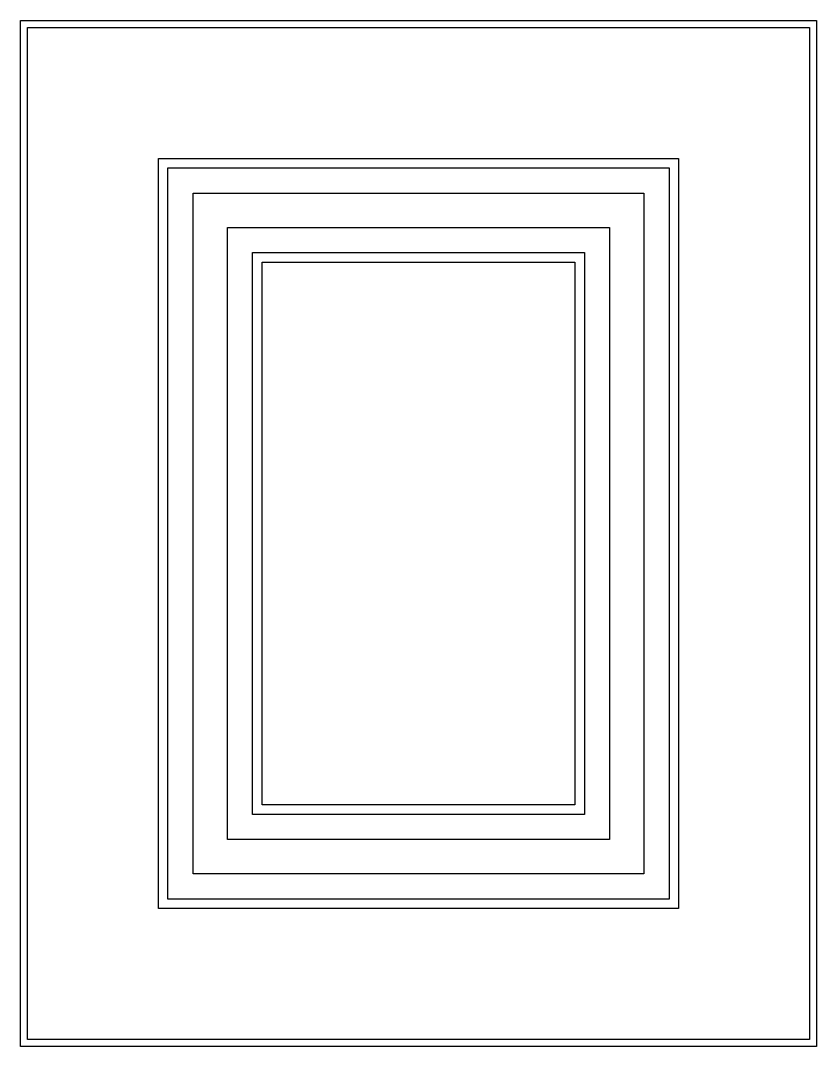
# Model space of a CAD drawing. Header units: millimetres. Extents: x 0 to 346, y 0 to 446.
import ezdxf

# ---------------------------------------------------------------- set-up
doc = ezdxf.new("R2010")
doc.units = ezdxf.units.MM

msp = doc.modelspace()

# ---------------------------------------------------------------- linework, layer by layer
at = {"layer": 'OUTER'}
msp.add_lwpolyline([(0, 446), (346, 446), (346, 0), (0, 0)], close=True, dxfattribs=at)
at = {"layer": 'VECTOR_1'}
msp.add_lwpolyline([(3, 443), (343, 443), (343, 3), (3, 3)], close=True, dxfattribs=at)
at = {"layer": 'VECTOR_2'}
msp.add_lwpolyline([(60, 386), (286, 386), (286, 60), (60, 60)], close=True, dxfattribs=at)
at = {"layer": 'VECTOR_3'}
msp.add_lwpolyline([(64.09, 381.91), (281.91, 381.91), (281.91, 64.09), (64.09, 64.09)], close=True, dxfattribs=at)
at = {"layer": 'VECTOR_4'}
msp.add_lwpolyline([(75, 371), (271, 371), (271, 75), (75, 75)], close=True, dxfattribs=at)
at = {"layer": 'VECTOR_5'}
msp.add_lwpolyline([(90, 356), (256, 356), (256, 90), (90, 90)], close=True, dxfattribs=at)
at = {"layer": 'VECTOR_6'}
msp.add_lwpolyline([(100.91, 345.09), (245.09, 345.09), (245.09, 100.91), (100.91, 100.91)], close=True, dxfattribs=at)
at = {"layer": 'VECTOR_7'}
msp.add_lwpolyline([(105, 341), (241, 341), (241, 105), (105, 105)], close=True, dxfattribs=at)

doc.saveas('drawing.dxf')
